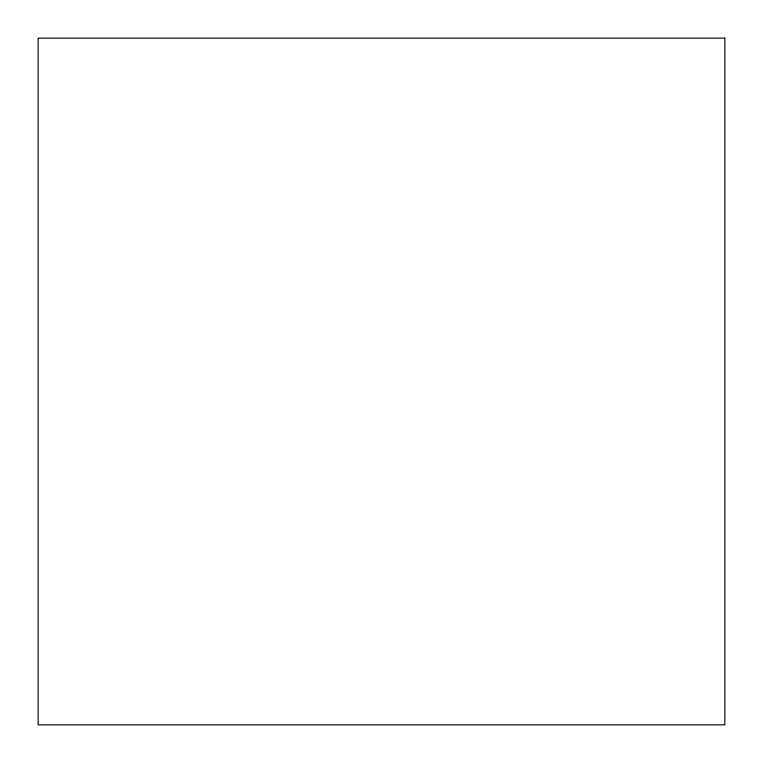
<?xml version="1.0" encoding="UTF-8"?>
<svg xmlns="http://www.w3.org/2000/svg" width="763" height="763" viewBox="0 0 763 763"><rect width="100%" height="100%" fill="white"/><g stroke="black" fill="none" stroke-linecap="round" stroke-linejoin="round"><path stroke-width="1.14" d="M724.85 38.15L38.15 38.15L38.15 724.85L724.85 724.85L724.85 38.15"/></g></svg>
